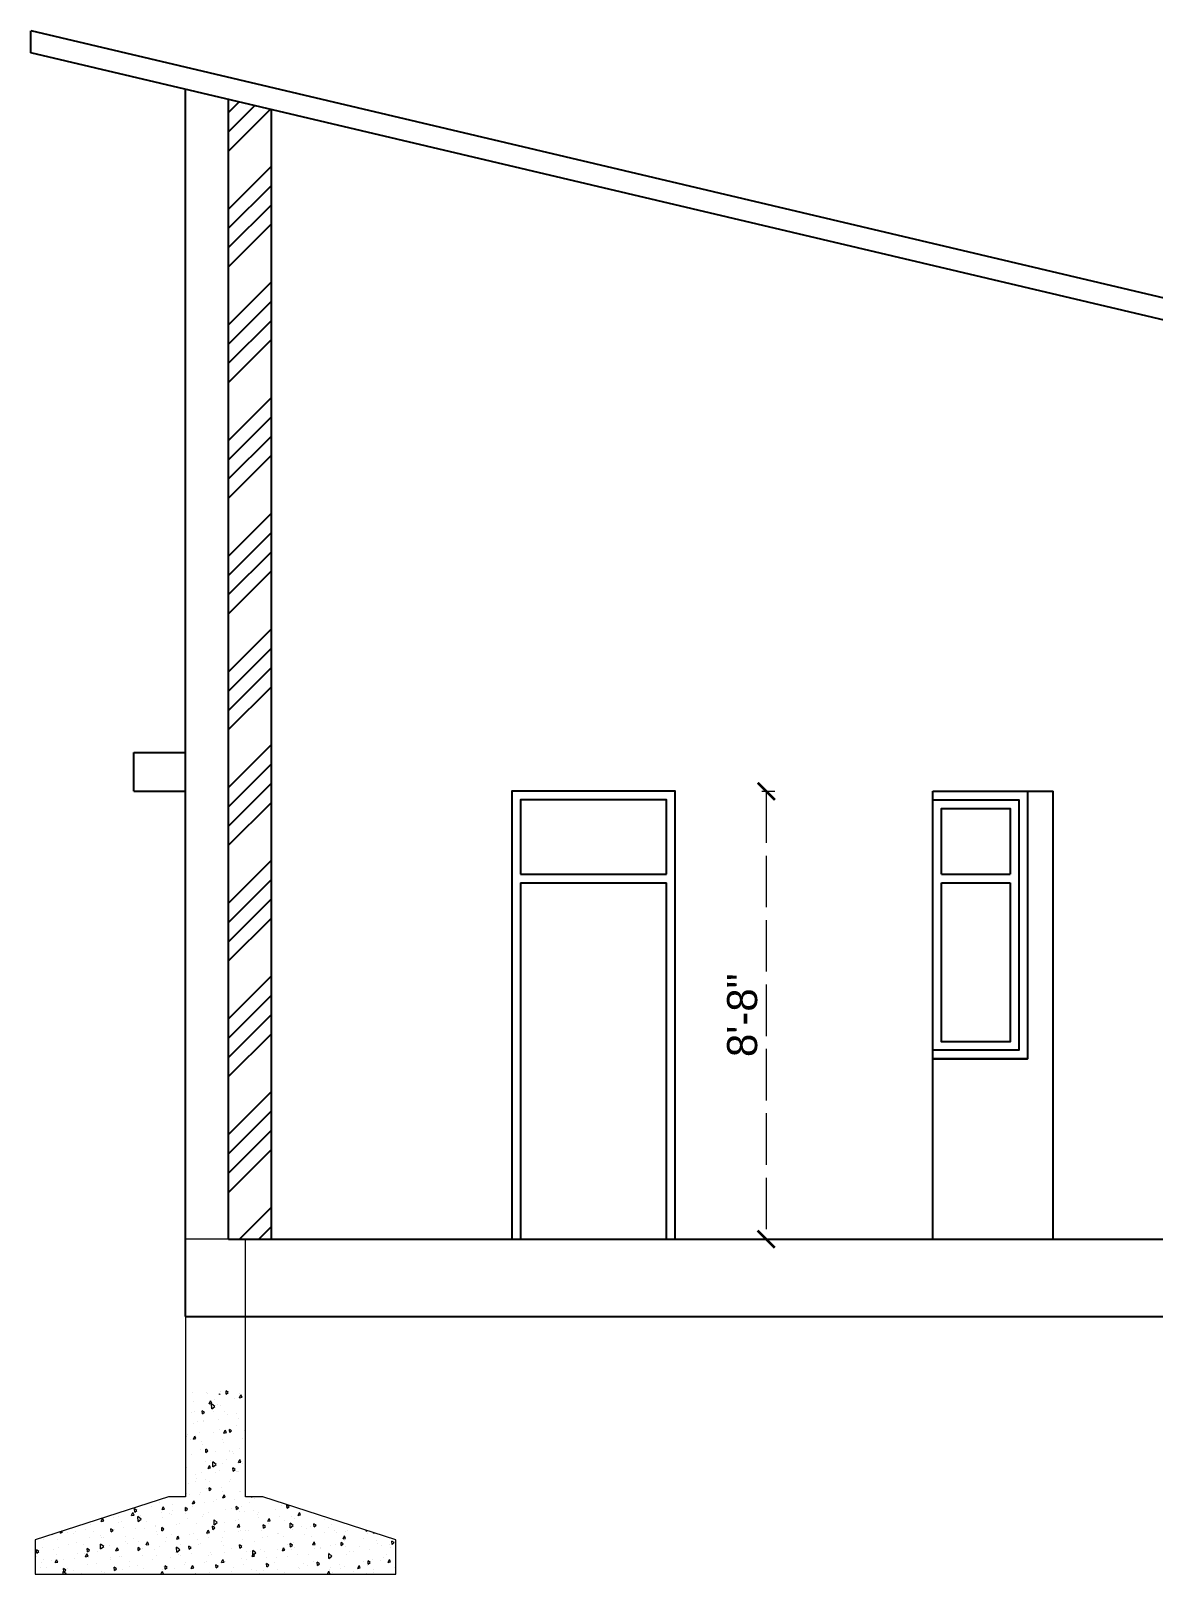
# Model space of a CAD drawing. Header units: inches. Extents: x -6800 to 96653, y -25814 to 17379.
# Drawn here: x 11498.9 to 11760.2, y -3124.9 to -2765.4 of the extents above; entities that cross this region are included whole.
import ezdxf

# ---------------------------------------------------------------- set-up
doc = ezdxf.new("R2010")
doc.units = ezdxf.units.IN
doc.header["$MEASUREMENT"] = 0
doc.header["$PDMODE"] = 34
doc.linetypes.add('ACAD_ISO02W100', pattern=[15, 12, -3])
doc.layers.add('A-Windows', color=7, linetype='Continuous')
for name, color, linetype, lineweight in [('Footing', 50, 'Continuous', 20), ('Hatch', 161, 'Continuous', 5), ('Sec line', 7, 'ACAD_ISO02W100', 13)]:
    doc.layers.add(name, color=color, linetype=linetype, lineweight=lineweight)
doc.styles.get("Standard").update_dxf_attribs({"font": 'arial.ttf'})
doc.dimstyles.get("Standard").update_dxf_attribs({"dimtxt": 7, "dimasz": 4, "dimexe": 2, "dimexo": 2, "dimgap": 2, "dimtad": 1, "dimdec": 0, "dimzin": 0, "dimdsep": 46, "dimlunit": 4, "dimtxsty": 'Standard', "dimblk": 'ARCHTICK', "dimcen": 0.25, "dimclrd": 256, "dimclre": 256, "dimclrt": 256, "dimadec": 0, "dimazin": 0, "dimtfac": 1, "dimtdec": 0, "dimtofl": 0, "dimtmove": 0, "dimatfit": 3, "dimfxl": 1, "dimfxlon": 1, "dimtolj": 1, "dimtzin": 0, "dimlwd": -1, "dimlwe": -1, "dimarcsym": 1})

# ---------------------------------------------------------------- blocks, each defined once
blk = doc.blocks.new('_ArchTick')
at = {"color": 0, "linetype": 'ByBlock', "const_width": 0.15}
blk.add_lwpolyline([(-0.5, -0.5), (0.5, 0.5)], dxfattribs=at)
blk = doc.blocks.new('*D161')
at = {"layer": 'Defpoints', "color": 0, "transparency": 16777216}
for p in [(11648.94, -2942.54), (11648.94, -3046.86), (11670.14, -3046.86)]:
    blk.add_point(p, dxfattribs=at)
at = {"layer": 'Sec line', "transparency": 16777216}
for p, q in [((11669.14, -2942.54), (11672.14, -2942.54)), ((11670.14, -2942.54), (11670.14, -3046.86)), ((11669.14, -3046.86), (11672.14, -3046.86))]:
    blk.add_line(p, q, dxfattribs=at)
at = {"layer": 'Sec line', "transparency": 16777216, "xscale": 4, "yscale": 4, "zscale": 4}
for p, rotation in [((11670.14, -2942.54), 90), ((11670.14, -3046.86), 270)]:
    blk.add_blockref('_ArchTick', p, dxfattribs=dict(at, rotation=rotation))
at = {"layer": 'Sec line', "transparency": 16777216, "insert": (11664.57, -2994.7), "char_height": 7, "attachment_point": 5, "rotation": 90}
blk.add_mtext('\\A1;8\'-8"', dxfattribs=at)

msp = doc.modelspace()

# ---------------------------------------------------------------- hatches: boundary and pattern name
at = {"layer": 'A-Windows', "true_color": 0xcd2027, "transparency": 33554687}
h = msp.add_hatch(dxfattribs=at)
h.set_pattern_fill('ANSI34', color=242)
h.set_pattern_definition([(45, (-32995.874, 16340.216), (-13.470384, 13.470384), []), (45, (-32991.384, 16340.216), (-13.470384, 13.470384), []), (45, (-32986.893, 16340.216), (-13.470384, 13.470384), []), (45, (-32982.403, 16340.216), (-13.470384, 13.470384), [])])
h.paths.add_polyline_path([(11544.94, -3046.86), (11554.94, -3046.86), (11554.94, -2783.78), (11544.94, -2781.42)])
h.paths.add_polyline_path([(11898.94, -2864.96), (11888.94, -2862.6), (11888.94, -3046.86), (11898.94, -3046.86)])

# ---------------------------------------------------------------- linework, layer by layer
at = {"layer": 'A-Windows'}
for p, q in [((11498.94, -2770.56), (11498.94, -2765.45)), ((11932.94, -2867.85), (11499.04, -2765.45)), ((11932.94, -2872.98), (11498.94, -2770.56)), ((11534.94, -3064.86), (11534.94, -2779.06)), ((11544.94, -3046.86), (11544.94, -2781.42)), ((11554.94, -3046.86), (11554.94, -2783.78)), ((11522.94, -2942.54), (11522.94, -2933.54)), ((11522.94, -2933.54), (11534.94, -2933.54)), ((11522.94, -2942.54), (11534.94, -2942.54)), ((11708.94, -3046.86), (11708.94, -2942.54)), ((11708.94, -2942.54), (11736.94, -2942.54)), ((11736.94, -3046.86), (11736.94, -2942.54)), ((11612.94, -2961.86), (11646.94, -2961.86)), ((11612.94, -2963.86), (11646.94, -2963.86)), ((11710.94, -2961.86), (11726.94, -2961.86)), ((11710.94, -2963.86), (11726.94, -2963.86)), ((11708.94, -3004.86), (11730.94, -3004.86)), ((11708.94, -3004.86), (11730.94, -3004.86)), ((11544.94, -3046.86), (11908.94, -3046.86)), ((11534.94, -3064.86), (11908.94, -3064.86))]:
    msp.add_line(p, q, dxfattribs=at)
at = {"layer": 'A-Windows', "color": 7, "lineweight": 0}
for p, q in [((11544.94, -2781.42), (11534.94, -2779.06)), ((11534.94, -2779.06), (11534.94, -3064.86)), ((11544.94, -3046.86), (11544.94, -2781.42)), ((11554.94, -3046.86), (11534.94, -3046.86)), ((11888.94, -3046.86), (11554.94, -3046.86)), ((11534.94, -3064.86), (11554.94, -3064.86)), ((11554.94, -3064.86), (11888.94, -3064.86))]:
    msp.add_line(p, q, dxfattribs=at)
at = {"layer": 'A-Windows'}
for points in [[(11648.94, -3046.86), (11648.94, -2942.54), (11610.94, -2942.54), (11610.94, -3046.86)], [(11708.94, -2942.54), (11730.94, -2942.54), (11730.94, -3004.86), (11708.94, -3004.86)], [(11708.94, -2942.54), (11720.94, -2942.54)], [(11646.94, -2961.86), (11646.94, -2944.54), (11612.94, -2944.54), (11612.94, -2961.86)], [(11710.94, -2961.86), (11710.94, -2946.54), (11726.94, -2946.54), (11726.94, -2961.86)], [(11612.94, -2963.86), (11612.94, -3046.86)], [(11646.94, -3046.86), (11646.94, -2963.86)], [(11726.94, -2963.86), (11726.94, -3000.86), (11710.94, -3000.86), (11710.94, -2963.86)]]:
    msp.add_lwpolyline(points, dxfattribs=at)
msp.add_lwpolyline([(11708.94, -2944.54), (11728.94, -2944.54), (11728.94, -3002.86), (11708.94, -3002.86)], close=True, dxfattribs=at)
at = {"layer": 'Footing'}
for p, q in [((11534.94, -3046.86), (11534.94, -3106.86)), ((11548.94, -3106.86), (11548.94, -3046.86)), ((11530.94, -3106.86), (11499.94, -3116.86)), ((11534.94, -3106.86), (11530.94, -3106.86)), ((11552.94, -3106.86), (11548.94, -3106.86)), ((11583.94, -3116.86), (11552.94, -3106.86)), ((11499.94, -3116.86), (11499.94, -3124.86)), ((11583.94, -3124.86), (11583.94, -3116.86)), ((11499.94, -3124.86), (11583.94, -3124.86))]:
    msp.add_line(p, q, dxfattribs=at)
at = {"layer": 'Hatch', "linetype": 'Continuous', "transparency": 33554579}
for p, q in [((11536.49, -3082.59), (11536.49, -3082.59)), ((11539.73, -3082.45), (11539.73, -3082.45)), ((11540.09, -3082.9), (11540.09, -3082.9)), ((11542.87, -3082.99), (11542.85, -3082.86)), ((11542.87, -3082.99), (11543.03, -3082.86)), ((11543.17, -3082.27), (11543.17, -3082.27)), ((11544.43, -3082.93), (11544.37, -3082.18)), ((11544.89, -3082.54), (11544.37, -3082.18)), ((11544.43, -3082.93), (11544.89, -3082.54)), ((11544.64, -3082.45), (11544.64, -3082.45)), ((11544.91, -3082.22), (11544.91, -3082.22)), ((11547.52, -3082.89), (11547.52, -3082.89)), ((11547.52, -3083.79), (11547.82, -3083.11)), ((11547.52, -3083.79), (11548.11, -3083.68)), ((11547.77, -3083.58), (11547.77, -3083.58)), ((11548.11, -3083.68), (11547.82, -3083.11)), ((11548.08, -3083.23), (11548.08, -3083.23)), ((11536.32, -3087.28), (11536.32, -3087.28)), ((11536.83, -3084.68), (11536.83, -3084.68)), ((11536.98, -3086.93), (11536.98, -3086.93)), ((11538.92, -3087.55), (11538.85, -3086.81)), ((11539.38, -3087.17), (11538.85, -3086.81)), ((11538.92, -3087.55), (11539.38, -3087.17)), ((11540.45, -3085.17), (11540.75, -3084.48)), ((11540.45, -3085.17), (11541.04, -3085.05)), ((11540.71, -3086.07), (11540.71, -3086.07)), ((11541.04, -3085.05), (11540.75, -3084.48)), ((11541.05, -3086.35), (11541.02, -3085.22)), ((11541.77, -3085.82), (11541.02, -3085.22)), ((11541.05, -3086.35), (11541.77, -3085.82)), ((11541.49, -3087.05), (11541.49, -3087.05)), ((11541.64, -3084.27), (11541.64, -3084.27)), ((11542.36, -3085.34), (11542.36, -3085.34)), ((11543.15, -3085.53), (11543.15, -3085.53)), ((11544.1, -3086.92), (11544.1, -3086.92)), ((11546.43, -3083.89), (11546.43, -3083.89)), ((11548.84, -3086.73), (11548.84, -3086.73)), ((11536.77, -3089.68), (11536.77, -3089.68)), ((11537.76, -3089.33), (11537.76, -3089.33)), ((11539.21, -3089.14), (11539.21, -3089.14)), ((11539.24, -3089.37), (11539.24, -3089.37)), ((11542.57, -3088.92), (11542.57, -3088.92)), ((11544.63, -3087.78), (11544.63, -3087.78)), ((11546.83, -3087.45), (11546.83, -3087.45)), ((11546.9, -3090.22), (11546.9, -3090.22)), ((11547.36, -3088.54), (11547.36, -3088.54)), ((11535.28, -3092.76), (11535.28, -3092.76)), ((11535.43, -3092.36), (11535.43, -3092.36)), ((11536.11, -3093.5), (11536.11, -3093.5)), ((11536.79, -3093.39), (11537.09, -3092.7)), ((11536.79, -3093.39), (11537.38, -3093.27)), ((11537.38, -3093.27), (11537.09, -3092.7)), ((11538.08, -3091.89), (11538.08, -3091.89)), ((11538.69, -3093.98), (11538.69, -3093.98)), ((11541.51, -3091.81), (11541.51, -3091.81)), ((11542.89, -3091.07), (11542.89, -3091.07)), ((11543.5, -3093.57), (11543.5, -3093.57)), ((11543.78, -3094.25), (11543.78, -3094.25)), ((11543.86, -3092.01), (11544.16, -3091.33)), ((11543.86, -3092.01), (11544.45, -3091.9)), ((11544.45, -3091.9), (11544.16, -3091.33)), ((11545.03, -3091.57), (11545.03, -3091.57)), ((11545.22, -3091.89), (11545.15, -3091.14)), ((11545.68, -3091.51), (11545.15, -3091.14)), ((11545.22, -3091.89), (11545.68, -3091.51)), ((11545.42, -3091.57), (11545.42, -3091.57)), ((11548.29, -3093.19), (11548.29, -3093.19)), ((11548.67, -3091.42), (11548.67, -3091.42)), ((11536.36, -3097.01), (11536.36, -3097.01)), ((11538.38, -3095.94), (11538.38, -3095.94)), ((11538.96, -3094.68), (11538.96, -3094.68)), ((11539.7, -3096.52), (11539.64, -3095.77)), ((11540.16, -3096.13), (11539.64, -3095.77)), ((11539.7, -3096.52), (11540.16, -3096.13)), ((11542, -3096.4), (11542, -3096.4)), ((11545.13, -3096.06), (11545.13, -3096.06)), ((11545.25, -3096.26), (11545.25, -3096.26)), ((11545.96, -3096.22), (11545.96, -3096.22)), ((11546.05, -3096.69), (11546.05, -3096.69)), ((11547.57, -3095.52), (11547.57, -3095.52)), ((11535.03, -3098.3), (11535.03, -3098.3)), ((11535.24, -3100.14), (11535.24, -3100.14)), ((11537.29, -3101.66), (11537.29, -3101.66)), ((11538.59, -3101.23), (11538.59, -3101.23)), ((11539.62, -3098.63), (11539.62, -3098.63)), ((11540.2, -3100.24), (11540.5, -3099.55)), ((11540.2, -3100.24), (11540.79, -3100.12)), ((11540.79, -3100.12), (11540.5, -3099.55)), ((11540.65, -3098.38), (11540.65, -3098.38)), ((11541.2, -3099.67), (11541.2, -3099.67)), ((11541.33, -3099.85), (11541.3, -3098.72)), ((11542.05, -3099.31), (11541.3, -3098.72)), ((11541.33, -3099.85), (11542.05, -3099.31)), ((11541.84, -3101.09), (11541.84, -3101.09)), ((11542.91, -3100.82), (11542.91, -3100.82)), ((11543.64, -3099.13), (11543.64, -3099.13)), ((11544.42, -3098.22), (11544.42, -3098.22)), ((11546, -3100.86), (11545.94, -3100.11)), ((11546.46, -3100.47), (11545.94, -3100.11)), ((11546, -3100.86), (11546.46, -3100.47)), ((11546.89, -3100.87), (11546.89, -3100.87)), ((11547.01, -3100.86), (11547.01, -3100.86)), ((11547.26, -3098.86), (11547.57, -3098.18)), ((11547.26, -3098.86), (11547.85, -3098.75)), ((11547.32, -3101.06), (11547.32, -3101.06)), ((11547.85, -3098.75), (11547.57, -3098.18)), ((11548.32, -3099.13), (11548.32, -3099.13)), ((11535.75, -3103.66), (11535.75, -3103.66)), ((11537.26, -3103.29), (11537.26, -3103.29)), ((11537.5, -3102.58), (11537.5, -3102.58)), ((11539.7, -3102.75), (11539.7, -3102.75)), ((11539.77, -3105.02), (11539.77, -3105.02)), ((11540.49, -3105.49), (11540.42, -3104.74)), ((11540.95, -3105.1), (11540.42, -3104.74)), ((11540.49, -3105.49), (11540.95, -3105.1)), ((11540.55, -3103.27), (11540.55, -3103.27)), ((11543.38, -3104.67), (11543.38, -3104.67)), ((11545.18, -3103.26), (11545.18, -3103.26)), ((11545.35, -3102.87), (11545.35, -3102.87)), ((11528.98, -3108.29), (11528.98, -3108.29)), ((11531.88, -3108.71), (11531.88, -3108.71)), ((11533.33, -3106.9), (11533.33, -3106.9)), ((11535.17, -3106.06), (11535.17, -3106.06)), ((11535.77, -3106.36), (11535.77, -3106.36)), ((11536.54, -3108.46), (11536.84, -3107.77)), ((11536.54, -3108.46), (11537.12, -3108.34)), ((11536.68, -3108.31), (11536.68, -3108.31)), ((11537.12, -3108.34), (11536.84, -3107.77)), ((11538.22, -3106.31), (11538.22, -3106.31)), ((11538.42, -3105.92), (11538.42, -3105.92)), ((11539.45, -3108.29), (11539.45, -3108.29)), ((11541.47, -3107.92), (11541.47, -3107.92)), ((11542.04, -3107.46), (11542.04, -3107.46)), ((11543.59, -3105.69), (11543.59, -3105.69)), ((11543.6, -3107.08), (11543.91, -3106.4)), ((11543.6, -3107.08), (11544.19, -3106.97)), ((11544.19, -3106.97), (11543.91, -3106.4)), ((11546.28, -3107.52), (11546.28, -3107.52)), ((11547.45, -3105.7), (11547.45, -3105.7)), ((11547.82, -3105.52), (11547.82, -3105.52)), ((11549.72, -3108.14), (11549.72, -3108.14)), ((11550.32, -3106.97), (11550.32, -3106.86)), ((11550.32, -3106.97), (11550.47, -3106.86)), ((11551.07, -3107.13), (11551.07, -3107.13)), ((11557.39, -3108.89), (11557.39, -3108.89)), ((11558.6, -3109.53), (11558.54, -3108.79)), ((11559.06, -3109.15), (11558.54, -3108.79)), ((11515.33, -3112.58), (11515.64, -3111.89)), ((11515.33, -3112.58), (11515.92, -3112.46)), ((11515.92, -3112.46), (11515.64, -3111.89)), ((11518.19, -3111.64), (11518.19, -3111.64)), ((11519.24, -3111.44), (11519.24, -3111.44)), ((11522.4, -3111.21), (11522.71, -3110.52)), ((11522.4, -3111.21), (11522.99, -3111.09)), ((11522.99, -3111.09), (11522.71, -3110.52)), ((11523.16, -3110.4), (11523.09, -3109.66)), ((11523.62, -3110.02), (11523.09, -3109.66)), ((11523.16, -3110.4), (11523.62, -3110.02)), ((11523.57, -3110.06), (11523.57, -3110.06)), ((11523.89, -3112.6), (11523.87, -3111.47)), ((11524.62, -3112.07), (11523.87, -3111.47)), ((11523.89, -3112.6), (11524.62, -3112.07)), ((11524.41, -3111.21), (11524.41, -3111.21)), ((11527.09, -3109.1), (11527.09, -3109.1)), ((11529.39, -3110.52), (11529.39, -3110.52)), ((11529.47, -3109.83), (11529.77, -3109.15)), ((11529.47, -3109.83), (11530.06, -3109.72)), ((11529.55, -3111.74), (11529.55, -3111.74)), ((11530.06, -3109.72), (11529.77, -3109.15)), ((11531.25, -3110.73), (11531.25, -3110.73)), ((11531.76, -3110.89), (11531.76, -3110.89)), ((11531.83, -3109.98), (11531.83, -3109.98)), ((11534.97, -3110.11), (11534.91, -3109.37)), ((11535.43, -3109.73), (11534.91, -3109.37)), ((11534.97, -3110.11), (11535.43, -3109.73)), ((11535, -3110.75), (11535, -3110.75)), ((11535.51, -3111.91), (11535.51, -3111.91)), ((11536.65, -3109.04), (11536.65, -3109.04)), ((11538.92, -3111.48), (11538.92, -3111.48)), ((11539.15, -3110.95), (11539.15, -3110.95)), ((11540.18, -3110.52), (11540.18, -3110.52)), ((11541.6, -3113.34), (11541.58, -3112.22)), ((11542.33, -3112.81), (11541.58, -3112.22)), ((11544.31, -3109.9), (11544.31, -3109.9)), ((11545.62, -3109.67), (11545.62, -3109.67)), ((11546.58, -3112.34), (11546.58, -3112.34)), ((11546.79, -3109.82), (11546.72, -3109.08)), ((11547.25, -3109.44), (11546.72, -3109.08)), ((11546.79, -3109.82), (11547.25, -3109.44)), ((11547.21, -3112.17), (11547.21, -3112.17)), ((11547.52, -3110.2), (11547.52, -3110.2)), ((11548.06, -3109.12), (11548.06, -3109.12)), ((11548.75, -3110.16), (11548.75, -3110.16)), ((11550.77, -3110.06), (11550.77, -3110.06)), ((11551.74, -3111.05), (11551.74, -3111.05)), ((11551.99, -3110.58), (11551.99, -3110.58)), ((11552, -3111.78), (11552, -3111.78)), ((11554.08, -3112.56), (11554.38, -3111.87)), ((11554.08, -3112.56), (11554.67, -3112.44)), ((11554.67, -3112.44), (11554.38, -3111.87)), ((11555.94, -3109.84), (11555.94, -3109.84)), ((11556.81, -3111.38), (11556.81, -3111.38)), ((11557.91, -3112.43), (11557.91, -3112.43)), ((11558.35, -3109.38), (11558.35, -3109.38)), ((11558.6, -3109.53), (11559.06, -3109.15)), ((11559.65, -3111.33), (11559.65, -3111.33)), ((11560.35, -3111.88), (11560.35, -3111.88)), ((11561.15, -3111.18), (11561.45, -3110.5)), ((11561.15, -3111.18), (11561.73, -3111.07)), ((11561.73, -3111.07), (11561.45, -3110.5)), ((11561.6, -3110.99), (11561.6, -3110.99)), ((11567.31, -3112.18), (11567.31, -3112.18)), ((11504.01, -3115.73), (11504.01, -3115.73)), ((11505.83, -3115.32), (11505.79, -3114.97)), ((11505.83, -3115.32), (11506.29, -3114.94)), ((11506.29, -3114.94), (11506.16, -3114.85)), ((11507.38, -3115.09), (11507.38, -3115.09)), ((11508.82, -3115.33), (11508.82, -3115.33)), ((11509.23, -3114.99), (11509.23, -3114.99)), ((11511.67, -3114.45), (11511.67, -3114.45)), ((11512.79, -3113.33), (11512.79, -3113.33)), ((11513.61, -3114.94), (11513.61, -3114.94)), ((11515.05, -3115.77), (11515.05, -3115.77)), ((11517.64, -3115.03), (11517.58, -3114.29)), ((11518.1, -3114.65), (11517.58, -3114.29)), ((11517.64, -3115.03), (11518.1, -3114.65)), ((11518.42, -3114.54), (11518.42, -3114.54)), ((11519.29, -3112.76), (11519.29, -3112.76)), ((11519.95, -3112.53), (11519.95, -3112.53)), ((11520.46, -3114.08), (11520.46, -3114.08)), ((11521, -3116.04), (11521, -3116.04)), ((11523.21, -3114.15), (11523.21, -3114.15)), ((11525.46, -3114.13), (11525.46, -3114.13)), ((11525.84, -3112.49), (11525.84, -3112.49)), ((11527.9, -3113.59), (11527.9, -3113.59)), ((11528.01, -3113.75), (11528.01, -3113.75)), ((11528.11, -3114.93), (11528.11, -3114.93)), ((11528.34, -3115.72), (11528.34, -3115.72)), ((11529.46, -3114.74), (11529.39, -3113.99)), ((11529.92, -3114.36), (11529.39, -3113.99)), ((11529.46, -3114.74), (11529.92, -3114.36)), ((11531.58, -3115.52), (11531.58, -3115.52)), ((11531.59, -3115.58), (11531.59, -3115.58)), ((11532.81, -3113.36), (11532.81, -3113.36)), ((11532.88, -3116.68), (11533.18, -3115.99)), ((11533.46, -3116.57), (11533.18, -3115.99)), ((11533.52, -3113.17), (11533.52, -3113.17)), ((11535.79, -3115.61), (11535.79, -3115.61)), ((11536.76, -3115.36), (11536.76, -3115.36)), ((11537.61, -3112.96), (11537.61, -3112.96)), ((11539.94, -3115.31), (11540.25, -3114.62)), ((11539.94, -3115.31), (11540.53, -3115.19)), ((11540.08, -3115.6), (11540.08, -3115.6)), ((11540.53, -3115.19), (11540.25, -3114.62)), ((11541.19, -3113.92), (11541.19, -3113.92)), ((11541.27, -3114.45), (11541.21, -3113.7)), ((11541.73, -3114.07), (11541.21, -3113.7)), ((11541.27, -3114.45), (11541.73, -3114.07)), ((11541.6, -3113.34), (11542.33, -3112.81)), ((11541.69, -3113.28), (11541.69, -3113.28)), ((11542.4, -3112.57), (11542.4, -3112.57)), ((11544.11, -3115.04), (11544.11, -3115.04)), ((11544.13, -3112.74), (11544.13, -3112.74)), ((11547.01, -3113.93), (11547.32, -3113.25)), ((11547.01, -3113.93), (11547.6, -3113.82)), ((11547.6, -3113.82), (11547.32, -3113.25)), ((11547.35, -3114.89), (11547.35, -3114.89)), ((11547.81, -3114.67), (11547.81, -3114.67)), ((11548.84, -3114.78), (11548.84, -3114.78)), ((11549.68, -3114.81), (11549.68, -3114.81)), ((11552.53, -3114.67), (11552.53, -3114.67)), ((11553.09, -3114.16), (11553.02, -3113.41)), ((11553.55, -3113.78), (11553.02, -3113.41)), ((11553.09, -3114.16), (11553.55, -3113.78)), ((11553.98, -3116.04), (11553.98, -3116.04)), ((11554.25, -3113.02), (11554.25, -3113.02)), ((11556.42, -3115.5), (11556.42, -3115.5)), ((11556.52, -3115.46), (11556.52, -3115.46)), ((11557.74, -3116.03), (11557.74, -3116.03)), ((11559.27, -3114.02), (11559.27, -3114.02)), ((11559.32, -3114.09), (11559.29, -3112.96)), ((11560.04, -3113.56), (11559.29, -3112.96)), ((11559.32, -3114.09), (11560.04, -3113.56)), ((11559.87, -3114.35), (11559.87, -3114.35)), ((11561.92, -3113.77), (11561.92, -3113.77)), ((11562.53, -3115.64), (11562.53, -3115.64)), ((11563.12, -3114.21), (11563.12, -3114.21)), ((11564.03, -3113.81), (11564.03, -3113.81)), ((11564.9, -3113.87), (11564.84, -3113.12)), ((11565.36, -3113.49), (11564.84, -3113.12)), ((11564.9, -3113.87), (11565.36, -3113.49)), ((11567.33, -3115.24), (11567.33, -3115.24)), ((11568.29, -3113.98), (11568.29, -3113.98)), ((11568.87, -3113.24), (11568.87, -3113.24)), ((11569.58, -3114.62), (11569.58, -3114.62)), ((11570.2, -3115.19), (11570.2, -3115.19)), ((11571.62, -3116.66), (11571.93, -3115.97)), ((11572.21, -3116.54), (11571.93, -3115.97)), ((11572.13, -3114.85), (11572.13, -3114.85)), ((11572.64, -3114.65), (11572.64, -3114.65)), ((11577.03, -3114.83), (11577.03, -3114.63)), ((11577.03, -3114.83), (11577.22, -3114.69)), ((11577.26, -3115.3), (11577.26, -3115.3)), ((11578.69, -3115.28), (11578.73, -3115.18)), ((11578.69, -3115.28), (11578.92, -3115.24)), ((11500.06, -3116.96), (11500.06, -3116.96)), ((11500.31, -3119.95), (11500.24, -3119.2)), ((11500.77, -3119.57), (11500.24, -3119.2)), ((11500.31, -3119.95), (11500.77, -3119.57)), ((11501.69, -3118.76), (11501.69, -3118.76)), ((11501.99, -3116.68), (11501.99, -3116.68)), ((11504.26, -3119.12), (11504.26, -3119.12)), ((11505.23, -3116.73), (11505.23, -3116.73)), ((11505.3, -3118.6), (11505.3, -3118.6)), ((11507.74, -3118.06), (11507.74, -3118.06)), ((11509.64, -3117.53), (11509.64, -3117.53)), ((11511.28, -3117.97), (11511.28, -3117.97)), ((11512.13, -3119.66), (11512.06, -3118.91)), ((11512.59, -3119.27), (11512.06, -3118.91)), ((11512.13, -3119.66), (11512.59, -3119.27)), ((11512.58, -3116.41), (11512.58, -3116.41)), ((11514.54, -3119.59), (11514.54, -3119.59)), ((11515.17, -3118.97), (11515.15, -3117.85)), ((11515.9, -3118.44), (11515.15, -3117.85)), ((11515.17, -3118.97), (11515.9, -3118.44)), ((11515.35, -3116.37), (11515.35, -3116.37)), ((11515.82, -3116.27), (11515.82, -3116.27)), ((11517.32, -3118.21), (11517.32, -3118.21)), ((11518.74, -3119.43), (11519.04, -3118.74)), ((11518.74, -3119.43), (11519.33, -3119.31)), ((11519.33, -3119.31), (11519.04, -3118.74)), ((11519.35, -3119.19), (11519.35, -3119.19)), ((11520.88, -3117.18), (11520.88, -3117.18)), ((11521.52, -3117.75), (11521.52, -3117.75)), ((11522.72, -3116.52), (11522.72, -3116.52)), ((11523.94, -3119.37), (11523.88, -3118.62)), ((11524.4, -3118.98), (11523.88, -3118.62)), ((11523.94, -3119.37), (11524.4, -3118.98)), ((11523.97, -3117.21), (11523.97, -3117.21)), ((11524.14, -3118.8), (11524.14, -3118.8)), ((11524.99, -3118.96), (11524.99, -3118.96)), ((11525.81, -3118.05), (11526.11, -3117.37)), ((11525.81, -3118.05), (11526.4, -3117.94)), ((11526.4, -3117.94), (11526.11, -3117.37)), ((11527.65, -3119.14), (11527.65, -3119.14)), ((11528.94, -3118.4), (11528.94, -3118.4)), ((11530.38, -3117.37), (11530.38, -3117.37)), ((11530.48, -3116.39), (11530.48, -3116.39)), ((11532.89, -3119.72), (11532.86, -3118.59)), ((11533.61, -3119.19), (11532.86, -3118.59)), ((11532.88, -3116.68), (11533.46, -3116.57)), ((11532.89, -3119.72), (11533.61, -3119.19)), ((11533.73, -3118.01), (11533.73, -3118.01)), ((11535.76, -3119.08), (11535.69, -3118.33)), ((11536.22, -3118.69), (11535.69, -3118.33)), ((11535.76, -3119.08), (11536.22, -3118.69)), ((11537.75, -3116.9), (11537.75, -3116.9)), ((11538.06, -3118.05), (11538.06, -3118.05)), ((11538.54, -3117.61), (11538.54, -3117.61)), ((11540.19, -3116.35), (11540.19, -3116.35)), ((11543.33, -3117.22), (11543.33, -3117.22)), ((11543.46, -3116.36), (11543.46, -3116.36)), ((11543.87, -3118.28), (11543.87, -3118.28)), ((11545.72, -3118.8), (11545.72, -3118.8)), ((11547.57, -3118.79), (11547.51, -3118.04)), ((11548.03, -3118.4), (11547.51, -3118.04)), ((11547.57, -3118.79), (11548.03, -3118.4)), ((11548.14, -3116.82), (11548.14, -3116.82)), ((11549.11, -3119.5), (11549.11, -3119.5)), ((11550.04, -3119.66), (11550.04, -3119.66)), ((11550.6, -3120.46), (11550.58, -3119.34)), ((11551.33, -3119.93), (11550.58, -3119.34)), ((11550.6, -3119.46), (11550.6, -3119.46)), ((11551.11, -3117.22), (11551.11, -3117.22)), ((11552.48, -3119.12), (11552.48, -3119.12)), ((11552.93, -3116.43), (11552.93, -3116.43)), ((11553.38, -3119.66), (11553.38, -3119.66)), ((11556.46, -3119.18), (11556.46, -3119.18)), ((11557.49, -3119.41), (11557.79, -3118.72)), ((11557.49, -3119.41), (11558.07, -3119.29)), ((11558.07, -3119.29), (11557.79, -3118.72)), ((11558.79, -3117.9), (11558.79, -3117.9)), ((11559.39, -3118.5), (11559.32, -3117.75)), ((11559.85, -3118.11), (11559.32, -3117.75)), ((11559.39, -3118.5), (11559.85, -3118.11)), ((11559.7, -3119.04), (11559.7, -3119.04)), ((11560.1, -3117.43), (11560.1, -3117.43)), ((11560.2, -3118.67), (11560.2, -3118.67)), ((11564.19, -3116.21), (11564.19, -3116.21)), ((11564.55, -3118.03), (11564.86, -3117.35)), ((11564.55, -3118.03), (11565.14, -3117.92)), ((11565.14, -3117.92), (11564.86, -3117.35)), ((11564.88, -3118.81), (11564.88, -3118.81)), ((11566.27, -3118.8), (11566.27, -3118.8)), ((11566.46, -3118.65), (11566.46, -3118.65)), ((11568.71, -3118.26), (11568.71, -3118.26)), ((11569.8, -3117.88), (11569.8, -3117.88)), ((11571.2, -3118.21), (11571.14, -3117.46)), ((11571.66, -3117.82), (11571.14, -3117.46)), ((11571.2, -3118.21), (11571.66, -3117.82)), ((11571.62, -3116.66), (11572.21, -3116.54)), ((11571.85, -3117.06), (11571.85, -3117.06)), ((11572.22, -3118.49), (11572.22, -3118.49)), ((11573.05, -3119.5), (11573.05, -3119.5)), ((11574.11, -3119.5), (11574.11, -3119.5)), ((11575.47, -3118.35), (11575.47, -3118.35)), ((11576.33, -3116.57), (11576.33, -3116.57)), ((11577.86, -3119.1), (11577.86, -3119.1)), ((11579.4, -3117.1), (11579.4, -3117.1)), ((11579.52, -3117.74), (11579.52, -3117.74)), ((11580.64, -3118.12), (11580.64, -3118.12)), ((11582.5, -3117.95), (11582.5, -3117.95)), ((11582.65, -3118.71), (11582.65, -3118.71)), ((11583.02, -3117.92), (11582.95, -3117.17)), ((11583.48, -3117.53), (11582.95, -3117.17)), ((11583.02, -3117.92), (11583.48, -3117.53)), ((11500.15, -3120.76), (11500.15, -3120.76)), ((11501.12, -3123.24), (11501.12, -3123.24)), ((11501.36, -3122.22), (11501.36, -3122.22)), ((11501.82, -3121.56), (11501.82, -3121.56)), ((11503.8, -3121.68), (11503.8, -3121.68)), ((11504.6, -3122.17), (11504.91, -3121.49)), ((11504.6, -3122.17), (11505.19, -3122.06)), ((11505.19, -3122.06), (11504.91, -3121.49)), ((11504.94, -3120.38), (11504.94, -3120.38)), ((11506.53, -3121.56), (11506.53, -3121.56)), ((11509.16, -3121.24), (11509.16, -3121.24)), ((11509.75, -3119.97), (11509.75, -3119.97)), ((11511.42, -3119.99), (11511.42, -3119.99)), ((11511.67, -3120.8), (11511.98, -3120.12)), ((11511.67, -3120.8), (11512.26, -3120.69)), ((11511.91, -3119.97), (11511.91, -3119.97)), ((11512.26, -3120.69), (11511.98, -3120.12)), ((11512.21, -3122.62), (11512.21, -3122.62)), ((11512.41, -3121.1), (11512.41, -3121.1)), ((11514.18, -3122.41), (11514.18, -3122.41)), ((11517.58, -3120.88), (11517.58, -3120.88)), ((11517.59, -3121.36), (11517.59, -3121.36)), ((11518.43, -3124), (11518.36, -3123.25)), ((11518.89, -3123.61), (11518.36, -3123.25)), ((11519.59, -3120.65), (11519.59, -3120.65)), ((11520.03, -3120.82), (11520.03, -3120.82)), ((11521.81, -3121.83), (11521.81, -3121.83)), ((11521.86, -3123.09), (11521.86, -3123.09)), ((11523.71, -3122.75), (11523.71, -3122.75)), ((11524.93, -3120.56), (11524.93, -3120.56)), ((11527.26, -3121.4), (11527.26, -3121.4)), ((11528.17, -3120.41), (11528.17, -3120.41)), ((11529.87, -3123.04), (11529.87, -3123.04)), ((11530.24, -3123.71), (11530.18, -3122.96)), ((11530.7, -3123.32), (11530.18, -3122.96)), ((11531.41, -3121.04), (11531.41, -3121.04)), ((11532.65, -3119.81), (11532.65, -3119.81)), ((11533.35, -3120.19), (11533.35, -3120.19)), ((11533.82, -3120.51), (11533.82, -3120.51)), ((11534.66, -3122.66), (11534.66, -3122.66)), ((11534.91, -3122.25), (11534.91, -3122.25)), ((11536.26, -3119.97), (11536.26, -3119.97)), ((11536.28, -3123.53), (11536.59, -3122.84)), ((11536.87, -3123.41), (11536.59, -3122.84)), ((11539.47, -3122.26), (11539.47, -3122.26)), ((11539.94, -3121.9), (11539.94, -3121.9)), ((11540.32, -3120.49), (11540.32, -3120.49)), ((11540.69, -3119.87), (11540.69, -3119.87)), ((11541.01, -3120.25), (11541.01, -3120.25)), ((11542.06, -3123.42), (11541.99, -3122.67)), ((11542.52, -3123.03), (11541.99, -3122.67)), ((11542.06, -3123.42), (11542.52, -3123.03)), ((11542.59, -3122.93), (11542.59, -3122.93)), ((11543.35, -3122.15), (11543.65, -3121.47)), ((11543.35, -3122.15), (11543.94, -3122.04)), ((11543.94, -3122.04), (11543.65, -3121.47)), ((11543.94, -3119.73), (11543.94, -3119.73)), ((11544.26, -3121.87), (11544.26, -3121.87)), ((11546.11, -3123.27), (11546.11, -3123.27)), ((11547.99, -3121.24), (11547.99, -3121.24)), ((11548.55, -3122.73), (11548.55, -3122.73)), ((11549.07, -3121.47), (11549.07, -3121.47)), ((11550.42, -3120.78), (11550.72, -3120.09)), ((11550.42, -3120.78), (11551.01, -3120.67)), ((11550.6, -3120.46), (11551.33, -3119.93)), ((11551.01, -3120.67), (11550.72, -3120.09)), ((11553.87, -3123.13), (11553.81, -3122.38)), ((11554.33, -3122.74), (11553.81, -3122.38)), ((11553.86, -3121.08), (11553.86, -3121.08)), ((11553.87, -3123.13), (11554.33, -3122.74)), ((11555.65, -3122.1), (11555.65, -3122.1)), ((11556.16, -3121.04), (11556.16, -3121.04)), ((11558.67, -3120.68), (11558.67, -3120.68)), ((11561.06, -3120.34), (11561.06, -3120.34)), ((11562.34, -3122.42), (11562.34, -3122.42)), ((11563.33, -3122.78), (11563.33, -3122.78)), ((11563.46, -3120.29), (11563.46, -3120.29)), ((11564.78, -3121.88), (11564.78, -3121.88)), ((11565.69, -3122.84), (11565.62, -3122.09)), ((11566.15, -3122.45), (11565.62, -3122.09)), ((11565.69, -3122.84), (11566.15, -3122.45)), ((11568.26, -3119.89), (11568.26, -3119.89)), ((11568.31, -3121.21), (11568.29, -3120.08)), ((11569.04, -3120.68), (11568.29, -3120.08)), ((11568.31, -3121.21), (11569.04, -3120.68)), ((11568.73, -3121.09), (11568.73, -3121.09)), ((11570.73, -3122.53), (11570.73, -3122.53)), ((11572.05, -3123.18), (11572.05, -3123.18)), ((11572.39, -3120.19), (11572.39, -3120.19)), ((11575.03, -3123.51), (11575.33, -3122.82)), ((11575.62, -3123.39), (11575.33, -3122.82)), ((11576.38, -3121.94), (11576.38, -3121.94)), ((11577.23, -3122.95), (11577.23, -3122.95)), ((11577.5, -3122.55), (11577.44, -3121.8)), ((11577.96, -3122.16), (11577.44, -3121.8)), ((11577.5, -3122.55), (11577.96, -3122.16)), ((11578.56, -3121.56), (11578.56, -3121.56)), ((11580.33, -3121.74), (11580.33, -3121.74)), ((11581, -3121.02), (11581, -3121.02)), ((11581.79, -3120.18), (11581.79, -3120.18)), ((11582.1, -3122.13), (11582.4, -3121.45)), ((11582.1, -3122.13), (11582.68, -3122.02)), ((11582.68, -3122.02), (11582.4, -3121.45)), ((11502.62, -3123.41), (11502.62, -3123.41)), ((11506.45, -3124.86), (11506.43, -3124.23)), ((11507.18, -3124.82), (11506.43, -3124.23)), ((11506.61, -3124.29), (11506.54, -3123.54)), ((11507.07, -3123.9), (11506.54, -3123.54)), ((11506.61, -3124.29), (11507.07, -3123.9)), ((11507.13, -3124.86), (11507.18, -3124.82)), ((11507.49, -3123.61), (11507.49, -3123.61)), ((11508.79, -3123.99), (11508.79, -3123.99)), ((11510.68, -3124.62), (11510.68, -3124.62)), ((11515.47, -3124.24), (11515.47, -3124.24)), ((11516.1, -3124.44), (11516.1, -3124.44)), ((11516.45, -3124.85), (11516.45, -3124.85)), ((11518.43, -3124), (11518.89, -3123.61)), ((11520.27, -3123.83), (11520.27, -3123.83)), ((11525.07, -3123.45), (11525.07, -3123.45)), ((11529.23, -3124.86), (11529.52, -3124.22)), ((11529.43, -3124.86), (11529.8, -3124.79)), ((11529.8, -3124.79), (11529.52, -3124.22)), ((11529.53, -3123.84), (11529.53, -3123.84)), ((11529.88, -3124.13), (11529.88, -3124.13)), ((11530.24, -3123.71), (11530.7, -3123.32)), ((11532.32, -3123.58), (11532.32, -3123.58)), ((11536.28, -3123.53), (11536.87, -3123.41)), ((11537.18, -3124.69), (11537.18, -3124.69)), ((11537.27, -3124.7), (11537.27, -3124.7)), ((11540.52, -3124.56), (11540.52, -3124.56)), ((11545.7, -3124.33), (11545.7, -3124.33)), ((11550.26, -3123.68), (11550.26, -3123.68)), ((11551.53, -3124.11), (11551.53, -3124.11)), ((11552.23, -3124.66), (11552.23, -3124.66)), ((11553.04, -3124.01), (11553.04, -3124.01)), ((11556.29, -3123.87), (11556.29, -3123.87)), ((11557.92, -3124.54), (11557.92, -3124.54)), ((11561.13, -3123.32), (11561.13, -3123.32)), ((11561.46, -3123.64), (11561.46, -3123.64)), ((11567.97, -3124.86), (11568.27, -3124.2)), ((11568.07, -3124.86), (11568.55, -3124.77)), ((11568.55, -3124.77), (11568.27, -3124.2)), ((11568.46, -3123.8), (11568.46, -3123.8)), ((11568.8, -3123.32), (11568.8, -3123.32)), ((11569.19, -3124.54), (11569.19, -3124.54)), ((11570.99, -3123.53), (11570.99, -3123.53)), ((11573.98, -3124.15), (11573.98, -3124.15)), ((11575.03, -3123.51), (11575.62, -3123.39)), ((11577.07, -3124.64), (11577.07, -3124.64)), ((11578.65, -3124.38), (11578.65, -3124.38)), ((11578.79, -3123.75), (11578.79, -3123.75)), ((11583.58, -3123.36), (11583.58, -3123.36))]:
    msp.add_line(p, q, dxfattribs=at)

# ---------------------------------------------------------------- dimensions: what is measured, and where the dimension line sits
at = {"layer": 'Sec line'}
dim = msp.add_aligned_dim(p1=(11648.94, -2942.54), p2=(11648.94, -3046.86), distance=21.2, dimstyle='Standard', dxfattribs=at)
dim.commit()
dim.dimension.update_dxf_attribs({"geometry": '*D161', "text_midpoint": (11664.57, -2994.7)})

doc.saveas('drawing.dxf')
